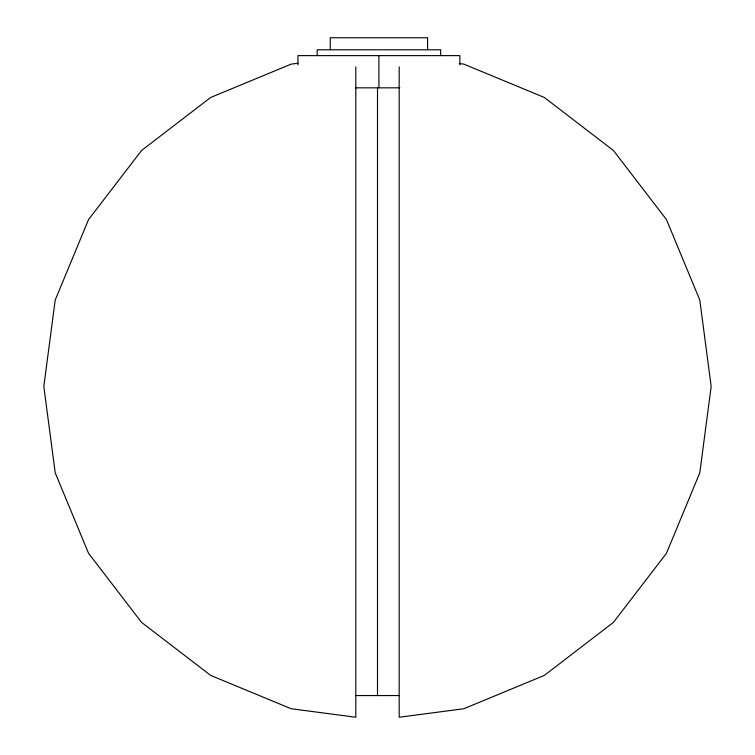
<?xml version="1.0" encoding="UTF-8"?>
<svg xmlns="http://www.w3.org/2000/svg" width="755" height="755" viewBox="0 0 755 755"><rect width="100%" height="100%" fill="white"/><g stroke="black" fill="none" stroke-linecap="round" stroke-linejoin="round"><path stroke-width="1.13" d="M298.074 63.222L291.137 64.137L210.664 97.471L141.562 150.5L88.533 219.601L55.2 300.075L43.828 386.437L55.2 472.8L88.533 553.273L141.562 622.375L210.664 675.404L291.137 708.737L355.813 717.25L355.813 66.893M355.652 87.835L399.857 87.835M355.813 695.563L399.187 695.563M459.238 63.533L463.863 64.137L544.336 97.471L613.438 150.5L666.467 219.601L699.8 300.075L711.172 386.437L699.8 472.8L666.467 553.273L613.438 622.375L544.336 675.404L463.863 708.737L399.187 717.25L399.187 66.893M459.87 64.826L459.87 55.625L297.942 55.625L297.942 64.826M440.637 55.625L440.637 49.783L317.175 49.783L317.175 55.625M427.557 49.783L427.557 37.75L330.256 37.75L330.256 49.783M378.906 55.625L378.906 87.835M377.5 87.835L377.5 695.563"/></g></svg>
